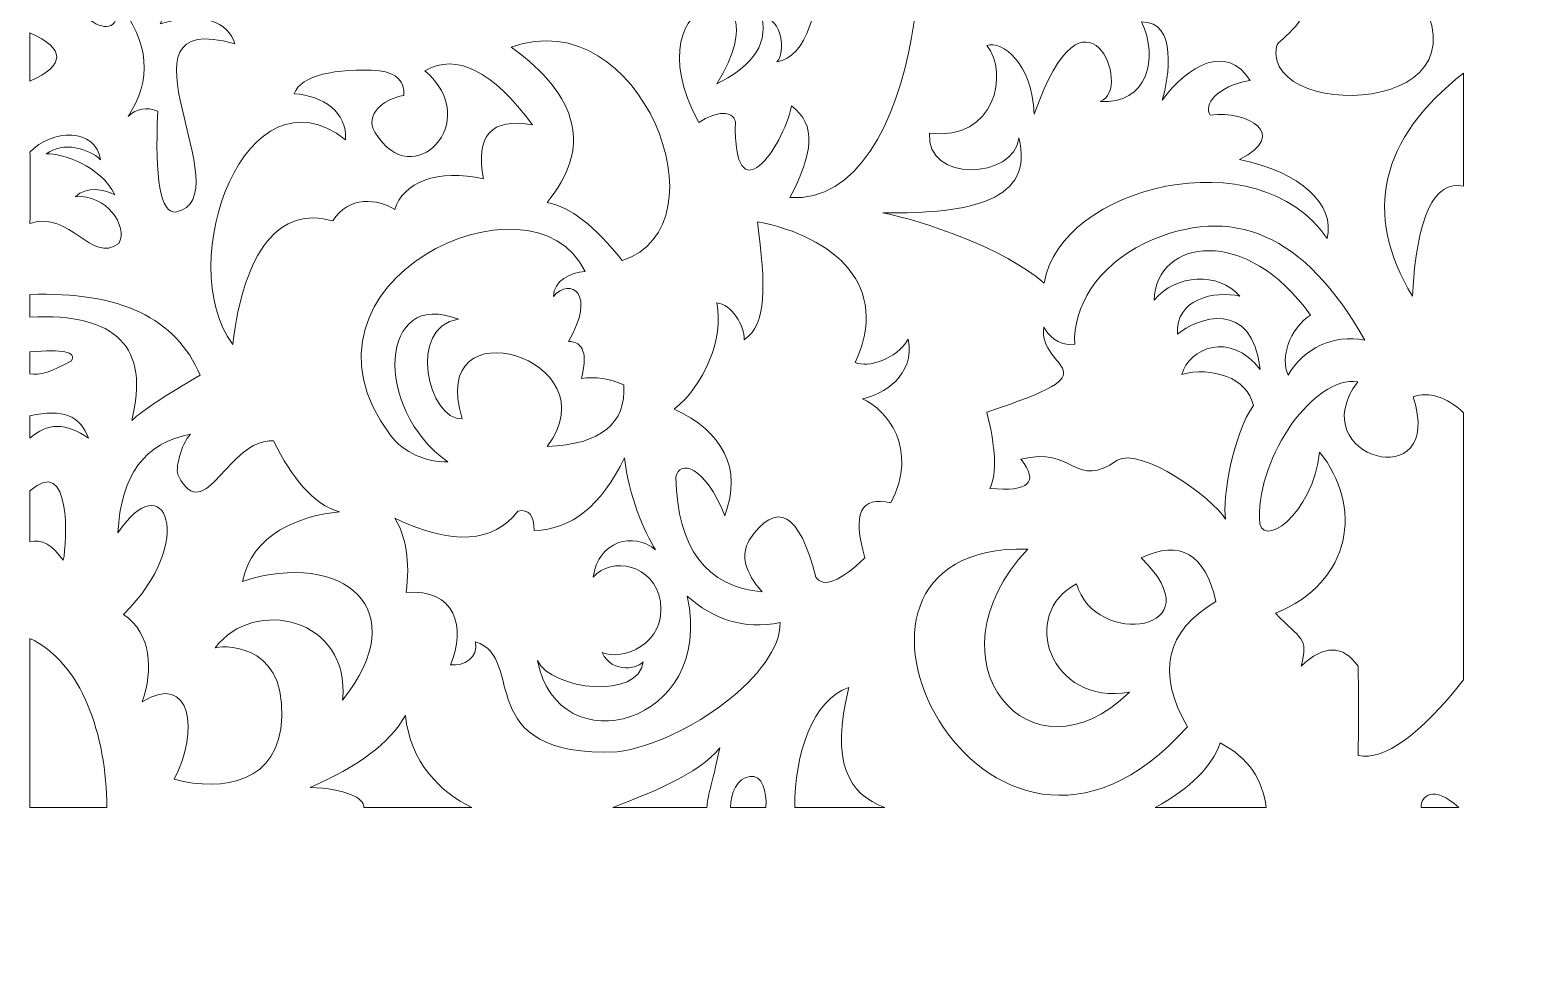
# Model space of a CAD drawing. Header units: centimetres. Extents: x -29.4 to 30.6, y -40.2 to 38.1.
# Drawn here: x 2.72 to 30.59, y -40.19 to -23.01 of the extents above; entities that cross this region are included whole.
import ezdxf

# ---------------------------------------------------------------- set-up
doc = ezdxf.new("R2010")
doc.units = ezdxf.units.CM
doc.header["$MEASUREMENT"] = 0
doc.layers.add('layer 1', color=7, linetype='Continuous')

msp = doc.modelspace()

# ---------------------------------------------------------------- linework, layer by layer
at = {"layer": 'layer 1', "color": 177, "lineweight": 20}
for points, knots in [([(21.62439, -18.26615), (21.9839, -19.88125), (24.64611, -20.3182), (25.43164, -19.16775), (25.43164, -19.16775), (25.78539, -19.88142), (26.92372, -20.55763), (27.54312, -20.60501), (27.54312, -20.60501), (27.54566, -20.84265), (27.40695, -21.0213), (27.15278, -21.05175), (27.15278, -21.05175), (27.68454, -21.31915), (27.80146, -20.84191), (27.79803, -20.64468), (27.79803, -20.64468), (28.3342, -21.11549), (27.61641, -22.0538), (27.03825, -21.84531), (27.03825, -21.84531), (27.31182, -22.50152), (28.10928, -22.04741), (28.09252, -21.80259), (28.09252, -21.80259), (30.59168, -24.60213), (25.61011, -24.79919), (25.87926, -23.31767), (25.87926, -23.31767), (25.90769, -23.16116), (26.65596, -22.85515), (26.33517, -22.17304), (26.33517, -22.17304), (26.24362, -22.51265), (25.90608, -22.6723), (25.71058, -22.69285), (25.71058, -22.69285), (25.97178, -20.59102), (21.19367, -21.1272), (21.62439, -18.26615)], [0, 0, 0, 0, 0.09090909, 0.09090909, 0.09090909, 0.09090909, 0.18181818, 0.18181818, 0.18181818, 0.18181818, 0.27272727, 0.27272727, 0.27272727, 0.27272727, 0.36363636, 0.36363636, 0.36363636, 0.36363636, 0.45454545, 0.45454545, 0.45454545, 0.45454545, 0.54545455, 0.54545455, 0.54545455, 0.54545455, 0.63636364, 0.63636364, 0.63636364, 0.63636364, 0.72727273, 0.72727273, 0.72727273, 0.72727273, 0.81818182, 0.81818182, 0.81818182, 0.81818182, 1, 1, 1, 1]), ([(15.48067, -24.01507), (16.03746, -23.73577), (16.44997, -23.3459), (16.31693, -22.76853), (16.31693, -22.76853), (16.7052, -22.8024), (16.76495, -23.42932), (16.59472, -23.60802), (16.59472, -23.60802), (17.15447, -23.52866), (17.37891, -22.57656), (17.42648, -21.68783), (17.42648, -21.68783), (17.64851, -21.55267), (17.8704, -22.12485), (17.731, -22.62871), (17.731, -22.62871), (18.18779, -22.41774), (18.17506, -22.08808), (18.07918, -21.60752), (18.07918, -21.60752), (18.07918, -21.38226), (18.24066, -21.28715), (18.56362, -21.32219), (18.56362, -21.32219), (18.74322, -21.2491), (18.75248, -20.28098), (18.54848, -19.62522), (18.54848, -19.62522), (19.82455, -20.18048), (19.31027, -26.30867), (16.83782, -26.12777), (16.83782, -26.12777), (17.26882, -25.30181), (17.33747, -24.7778), (16.86674, -24.42599), (16.86674, -24.42599), (16.70954, -25.21046), (15.78146, -26.50167), (15.82354, -24.71613), (15.82354, -24.71613), (15.77053, -24.50553), (15.4804, -24.5159), (15.1423, -24.73115), (15.1423, -24.73115), (13.77806, -22.21027), (16.85882, -21.75731), (15.48067, -24.01507)], [0, 0, 0, 0, 0.07692308, 0.07692308, 0.07692308, 0.07692308, 0.15384615, 0.15384615, 0.15384615, 0.15384615, 0.23076923, 0.23076923, 0.23076923, 0.23076923, 0.30769231, 0.30769231, 0.30769231, 0.30769231, 0.38461538, 0.38461538, 0.38461538, 0.38461538, 0.46153846, 0.46153846, 0.46153846, 0.46153846, 0.53846154, 0.53846154, 0.53846154, 0.53846154, 0.61538462, 0.61538462, 0.61538462, 0.61538462, 0.69230769, 0.69230769, 0.69230769, 0.69230769, 0.76923077, 0.76923077, 0.76923077, 0.76923077, 0.84615385, 0.84615385, 0.84615385, 0.84615385, 1, 1, 1, 1]), ([(2.71525, -21.68403), (2.71525, -21.42613), (2.71523, -21.10498), (2.71523, -20.72058), (2.71523, -20.72058), (3.25217, -20.64048), (3.57919, -20.44023), (3.69629, -20.11982), (3.69629, -20.11982), (3.9789, -20.53034), (4.34226, -20.80068), (4.78637, -20.93085), (4.78637, -20.93085), (4.62488, -21.85201), (4.78637, -22.29257), (5.27086, -22.25252), (5.27086, -22.25252), (5.3099, -22.43561), (5.31405, -22.56339), (5.13454, -22.9021), (5.13454, -22.9021), (5.91173, -22.65178), (6.40586, -22.86949), (6.51995, -23.27189), (6.51995, -23.27189), (4.07976, -22.56533), (6.71477, -26.14836), (5.42226, -26.39776), (5.42226, -26.39776), (5.14077, -26.42311), (5.03012, -25.79749), (5.09031, -24.52091), (5.09031, -24.52091), (4.88089, -24.43831), (4.69671, -24.47085), (4.53775, -24.61852), (4.53775, -24.61852), (4.98938, -23.94774), (4.93136, -23.24692), (4.36366, -22.51608), (4.36366, -22.51608), (4.35655, -22.97965), (4.16059, -23.05528), (3.81867, -22.82393), (3.81867, -22.82393), (4.02337, -21.49958), (2.75107, -21.19123), (2.71525, -21.68403)], [0, 0, 0, 0, 0.07692308, 0.07692308, 0.07692308, 0.07692308, 0.15384615, 0.15384615, 0.15384615, 0.15384615, 0.23076923, 0.23076923, 0.23076923, 0.23076923, 0.30769231, 0.30769231, 0.30769231, 0.30769231, 0.38461538, 0.38461538, 0.38461538, 0.38461538, 0.46153846, 0.46153846, 0.46153846, 0.46153846, 0.53846154, 0.53846154, 0.53846154, 0.53846154, 0.61538462, 0.61538462, 0.61538462, 0.61538462, 0.69230769, 0.69230769, 0.69230769, 0.69230769, 0.76923077, 0.76923077, 0.76923077, 0.76923077, 0.84615385, 0.84615385, 0.84615385, 0.84615385, 1, 1, 1, 1]), ([(23.36961, -22.86466), (23.702, -23.53918), (23.47323, -24.40837), (22.60639, -24.3407), (22.60639, -24.3407), (23.23137, -24.11949), (22.31915, -21.82944), (21.37939, -24.58097), (21.37939, -24.58097), (21.34271, -23.63121), (20.7833, -23.20306), (20.49736, -23.30071), (20.49736, -23.30071), (20.90678, -23.80575), (20.66308, -25.08011), (19.43249, -24.93378), (19.43249, -24.93378), (19.34509, -25.84484), (21.01423, -25.79941), (21.09176, -25.01648), (21.09176, -25.01648), (21.38592, -26.1818), (20.22622, -26.42952), (18.56336, -26.4131), (18.56336, -26.4131), (19.31019, -26.55827), (20.81688, -27.07151), (21.56372, -27.71726), (21.56372, -27.71726), (21.86203, -25.9123), (25.54671, -25.00296), (26.82142, -26.88622), (26.82142, -26.88622), (26.97728, -26.26185), (26.32465, -25.64569), (25.1943, -25.42195), (25.1943, -25.42195), (26.11603, -24.96036), (25.35459, -24.50613), (24.64931, -24.59599), (24.64931, -24.59599), (24.52316, -24.41077), (24.75537, -24.06037), (25.3911, -23.95024), (25.3911, -23.95024), (24.96016, -23.25523), (24.22437, -23.67564), (23.75813, -24.31817), (23.75813, -24.31817), (23.88193, -23.9076), (24.04568, -22.83772), (23.36961, -22.86466)], [0, 0, 0, 0, 0.07142857, 0.07142857, 0.07142857, 0.07142857, 0.14285714, 0.14285714, 0.14285714, 0.14285714, 0.21428571, 0.21428571, 0.21428571, 0.21428571, 0.28571429, 0.28571429, 0.28571429, 0.28571429, 0.35714286, 0.35714286, 0.35714286, 0.35714286, 0.42857143, 0.42857143, 0.42857143, 0.42857143, 0.5, 0.5, 0.5, 0.5, 0.57142857, 0.57142857, 0.57142857, 0.57142857, 0.64285714, 0.64285714, 0.64285714, 0.64285714, 0.71428571, 0.71428571, 0.71428571, 0.71428571, 0.78571429, 0.78571429, 0.78571429, 0.78571429, 0.85714286, 0.85714286, 0.85714286, 0.85714286, 1, 1, 1, 1]), ([(12.32616, -26.21753), (13.15381, -25.21627), (12.93175, -24.25505), (11.65999, -23.33388), (11.65999, -23.33388), (14.04918, -22.45467), (15.70703, -26.66502), (13.71905, -27.2989), (13.71905, -27.2989), (13.21438, -26.65809), (12.75008, -26.29763), (12.32616, -26.21753)], [0, 0, 0, 0, 0.25, 0.25, 0.25, 0.25, 0.5, 0.5, 0.5, 0.5, 1, 1, 1, 1]), ([(2.71523, -23.06354), (3.37732, -23.36392), (3.37733, -23.6643), (2.71523, -23.96468), (2.71523, -23.96468), (2.71523, -23.6643), (2.71523, -23.36392), (2.71523, -23.06354)], [0, 0, 0, 0, 0.33333333, 0.33333333, 0.33333333, 0.33333333, 1, 1, 1, 1]), ([(6.48207, -28.86087), (5.35768, -27.31581), (6.74723, -23.61047), (8.57975, -25.05402), (8.57975, -25.05402), (8.61002, -24.53342), (8.16204, -24.23804), (7.62715, -24.19799), (7.62715, -24.19799), (7.74068, -23.8551), (8.39808, -23.72248), (9.208, -23.77003), (9.208, -23.77003), (9.53094, -23.81758), (9.68234, -23.97026), (9.66215, -24.22806), (9.66215, -24.22806), (9.25593, -24.30565), (8.93569, -24.59457), (9.12474, -24.91136), (9.12474, -24.91136), (9.82893, -26.0914), (11.15375, -24.7102), (10.05575, -23.77003), (10.05575, -23.77003), (10.64111, -23.43464), (11.30721, -23.77003), (12.05404, -24.7762), (12.05404, -24.7762), (11.28702, -24.64104), (10.98425, -24.97643), (11.14573, -25.78237), (11.14573, -25.78237), (10.29996, -25.57917), (9.63187, -25.85525), (9.49563, -26.35303), (9.49563, -26.35303), (9.20147, -26.149), (8.62477, -26.09029), (8.3451, -26.56328), (8.3451, -26.56328), (7.34316, -26.2722), (6.68995, -27.12392), (6.48207, -28.86087)], [0, 0, 0, 0, 0.08333333, 0.08333333, 0.08333333, 0.08333333, 0.16666667, 0.16666667, 0.16666667, 0.16666667, 0.25, 0.25, 0.25, 0.25, 0.33333333, 0.33333333, 0.33333333, 0.33333333, 0.41666667, 0.41666667, 0.41666667, 0.41666667, 0.5, 0.5, 0.5, 0.5, 0.58333333, 0.58333333, 0.58333333, 0.58333333, 0.66666667, 0.66666667, 0.66666667, 0.66666667, 0.75, 0.75, 0.75, 0.75, 0.83333333, 0.83333333, 0.83333333, 0.83333333, 1, 1, 1, 1]), ([(29.35813, -23.81449), (27.79937, -25.03604), (27.48165, -26.41778), (28.40497, -27.95973), (28.40497, -27.95973), (28.49099, -26.47786), (28.80871, -25.797), (29.35813, -25.91715), (29.35813, -25.91715), (29.35813, -25.91715), (29.35813, -25.91713), (29.35813, -25.91713), (29.35813, -25.91713), (29.35813, -25.91713), (29.35813, -25.86582), (29.35813, -25.86582), (29.35813, -25.86582), (29.35813, -25.86582), (29.35813, -25.81507), (29.35813, -25.81507), (29.35813, -25.81507), (29.35813, -25.81507), (29.35813, -25.76491), (29.35813, -25.76491), (29.35813, -25.76491), (29.35813, -25.76491), (29.35813, -25.71534), (29.35813, -25.71534), (29.35813, -25.71534), (29.35813, -25.71534), (29.35813, -25.66635), (29.35813, -25.66635), (29.35813, -25.66635), (29.35813, -25.66635), (29.35813, -25.61794), (29.35813, -25.61794), (29.35813, -25.61794), (29.35813, -25.61794), (29.35813, -25.57013), (29.35813, -25.57013), (29.35813, -25.57013), (29.35813, -25.57013), (29.35813, -25.5229), (29.35813, -25.5229), (29.35813, -25.5229), (29.35813, -25.5229), (29.35813, -25.47626), (29.35813, -25.47626), (29.35813, -25.47626), (29.35813, -25.47626), (29.35813, -25.43021), (29.35813, -25.43021), (29.35813, -25.43021), (29.35813, -25.43021), (29.35813, -25.38474), (29.35813, -25.38474), (29.35813, -25.38474), (29.35813, -25.38474), (29.35813, -25.33986), (29.35813, -25.33986), (29.35813, -25.33986), (29.35813, -25.33986), (29.35813, -25.29557), (29.35813, -25.29557), (29.35813, -25.29557), (29.35813, -25.29557), (29.35813, -25.25186), (29.35813, -25.25186), (29.35813, -25.25186), (29.35813, -25.25186), (29.35813, -25.20873), (29.35813, -25.20873), (29.35813, -25.20873), (29.35813, -25.20873), (29.35813, -25.1662), (29.35813, -25.1662), (29.35813, -25.1662), (29.35813, -25.1662), (29.35813, -24.88489), (29.35813, -24.88489), (29.35813, -24.88489), (29.35813, -24.88489), (29.35813, -24.84705), (29.35813, -24.84705), (29.35813, -24.84705), (29.35813, -24.84705), (29.35813, -24.80979), (29.35813, -24.80979), (29.35813, -24.80979), (29.35813, -24.80979), (29.35813, -24.77313), (29.35813, -24.77313), (29.35813, -24.77313), (29.35813, -24.77313), (29.35813, -24.73705), (29.35813, -24.73705), (29.35813, -24.73705), (29.35813, -24.73705), (29.35813, -24.70155), (29.35813, -24.70155), (29.35813, -24.70155), (29.35813, -24.70155), (29.35813, -24.66665), (29.35813, -24.66665), (29.35813, -24.66665), (29.35813, -24.66665), (29.35813, -24.63232), (29.35813, -24.63232), (29.35813, -24.63232), (29.35813, -24.63232), (29.35813, -24.59859), (29.35813, -24.59859), (29.35813, -24.59859), (29.35813, -24.59859), (29.35813, -24.56544), (29.35813, -24.56544), (29.35813, -24.56544), (29.35813, -24.56544), (29.35813, -24.53288), (29.35813, -24.53288), (29.35813, -24.53288), (29.35813, -24.53288), (29.35813, -24.5009), (29.35813, -24.5009), (29.35813, -24.5009), (29.35813, -24.5009), (29.35813, -24.46952), (29.35813, -24.46952), (29.35813, -24.46952), (29.35813, -24.46952), (29.35813, -24.43872), (29.35813, -24.43872), (29.35813, -24.43872), (29.35813, -24.43872), (29.35813, -24.4085), (29.35813, -24.4085), (29.35813, -24.4085), (29.35813, -24.4085), (29.35813, -24.37888), (29.35813, -24.37888), (29.35813, -24.37888), (29.35813, -24.37888), (29.35813, -24.34984), (29.35813, -24.34984), (29.35813, -24.34984), (29.35813, -24.34984), (29.35813, -24.32139), (29.35813, -24.32139), (29.35813, -24.32139), (29.35813, -24.32139), (29.35813, -24.29352), (29.35813, -24.29352), (29.35813, -24.29352), (29.35813, -24.29352), (29.35813, -24.26623), (29.35813, -24.26623), (29.35813, -24.26623), (29.35813, -24.26623), (29.35813, -24.23954), (29.35813, -24.23954), (29.35813, -24.23954), (29.35813, -24.23954), (29.35813, -24.21343), (29.35813, -24.21343), (29.35813, -24.21343), (29.35813, -24.21343), (29.35813, -24.18791), (29.35813, -24.18791), (29.35813, -24.18791), (29.35813, -24.18791), (29.35813, -24.16298), (29.35813, -24.16298), (29.35813, -24.16298), (29.35813, -24.16298), (29.35813, -24.13863), (29.35813, -24.13863), (29.35813, -24.13863), (29.35813, -24.13863), (29.35813, -24.11487), (29.35813, -24.11487), (29.35813, -24.11487), (29.35813, -24.11487), (29.35813, -24.0917), (29.35813, -24.0917), (29.35813, -24.0917), (29.35813, -24.0917), (29.35813, -24.06911), (29.35813, -24.06911), (29.35813, -24.06911), (29.35813, -24.06911), (29.35813, -24.04711), (29.35813, -24.04711), (29.35813, -24.04711), (29.35813, -24.04711), (29.35813, -24.0257), (29.35813, -24.0257), (29.35813, -24.0257), (29.35813, -24.0257), (29.35813, -23.94591), (29.35813, -23.94591), (29.35813, -23.94591), (29.35813, -23.94591), (29.35813, -23.92743), (29.35813, -23.92743), (29.35813, -23.92743), (29.35813, -23.92743), (29.35813, -23.90954), (29.35813, -23.90954), (29.35813, -23.90954), (29.35813, -23.90954), (29.35813, -23.89223), (29.35813, -23.89223), (29.35813, -23.89223), (29.35813, -23.89223), (29.35813, -23.87551), (29.35813, -23.87551), (29.35813, -23.87551), (29.35813, -23.87551), (29.35813, -23.85937), (29.35813, -23.85937), (29.35813, -23.85937), (29.35813, -23.85937), (29.35813, -23.84383), (29.35813, -23.84383), (29.35813, -23.84383), (29.35813, -23.84383), (29.35813, -23.82886), (29.35813, -23.82886), (29.35813, -23.82886), (29.35813, -23.82886), (29.35813, -23.81449), (29.35813, -23.81449)], [0, 0, 0, 0, 0.01694915, 0.01694915, 0.01694915, 0.01694915, 0.03389831, 0.03389831, 0.03389831, 0.03389831, 0.05084746, 0.05084746, 0.05084746, 0.05084746, 0.06779661, 0.06779661, 0.06779661, 0.06779661, 0.08474576, 0.08474576, 0.08474576, 0.08474576, 0.10169492, 0.10169492, 0.10169492, 0.10169492, 0.11864407, 0.11864407, 0.11864407, 0.11864407, 0.13559322, 0.13559322, 0.13559322, 0.13559322, 0.15254237, 0.15254237, 0.15254237, 0.15254237, 0.16949153, 0.16949153, 0.16949153, 0.16949153, 0.18644068, 0.18644068, 0.18644068, 0.18644068, 0.20338983, 0.20338983, 0.20338983, 0.20338983, 0.22033898, 0.22033898, 0.22033898, 0.22033898, 0.23728814, 0.23728814, 0.23728814, 0.23728814, 0.25423729, 0.25423729, 0.25423729, 0.25423729, 0.27118644, 0.27118644, 0.27118644, 0.27118644, 0.28813559, 0.28813559, 0.28813559, 0.28813559, 0.30508475, 0.30508475, 0.30508475, 0.30508475, 0.3220339, 0.3220339, 0.3220339, 0.3220339, 0.33898305, 0.33898305, 0.33898305, 0.33898305, 0.3559322, 0.3559322, 0.3559322, 0.3559322, 0.37288136, 0.37288136, 0.37288136, 0.37288136, 0.38983051, 0.38983051, 0.38983051, 0.38983051, 0.40677966, 0.40677966, 0.40677966, 0.40677966, 0.42372881, 0.42372881, 0.42372881, 0.42372881, 0.44067797, 0.44067797, 0.44067797, 0.44067797, 0.45762712, 0.45762712, 0.45762712, 0.45762712, 0.47457627, 0.47457627, 0.47457627, 0.47457627, 0.49152542, 0.49152542, 0.49152542, 0.49152542, 0.50847458, 0.50847458, 0.50847458, 0.50847458, 0.52542373, 0.52542373, 0.52542373, 0.52542373, 0.54237288, 0.54237288, 0.54237288, 0.54237288, 0.55932203, 0.55932203, 0.55932203, 0.55932203, 0.57627119, 0.57627119, 0.57627119, 0.57627119, 0.59322034, 0.59322034, 0.59322034, 0.59322034, 0.61016949, 0.61016949, 0.61016949, 0.61016949, 0.62711864, 0.62711864, 0.62711864, 0.62711864, 0.6440678, 0.6440678, 0.6440678, 0.6440678, 0.66101695, 0.66101695, 0.66101695, 0.66101695, 0.6779661, 0.6779661, 0.6779661, 0.6779661, 0.69491525, 0.69491525, 0.69491525, 0.69491525, 0.71186441, 0.71186441, 0.71186441, 0.71186441, 0.72881356, 0.72881356, 0.72881356, 0.72881356, 0.74576271, 0.74576271, 0.74576271, 0.74576271, 0.76271186, 0.76271186, 0.76271186, 0.76271186, 0.77966102, 0.77966102, 0.77966102, 0.77966102, 0.79661017, 0.79661017, 0.79661017, 0.79661017, 0.81355932, 0.81355932, 0.81355932, 0.81355932, 0.83050847, 0.83050847, 0.83050847, 0.83050847, 0.84745763, 0.84745763, 0.84745763, 0.84745763, 0.86440678, 0.86440678, 0.86440678, 0.86440678, 0.88135593, 0.88135593, 0.88135593, 0.88135593, 0.89830508, 0.89830508, 0.89830508, 0.89830508, 0.91525424, 0.91525424, 0.91525424, 0.91525424, 0.93220339, 0.93220339, 0.93220339, 0.93220339, 0.94915254, 0.94915254, 0.94915254, 0.94915254, 0.96610169, 0.96610169, 0.96610169, 0.96610169, 1, 1, 1, 1]), ([(29.35813, -25.91713), (29.35813, -25.91713), (29.35813, -25.86582), (29.35813, -25.86582), (29.35813, -25.86582), (29.35813, -25.86582), (29.35813, -25.81507), (29.35813, -25.81507), (29.35813, -25.81507), (29.35813, -25.81507), (29.35813, -25.76491), (29.35813, -25.76491), (29.35813, -25.76491), (29.35813, -25.76491), (29.35813, -25.71534), (29.35813, -25.71534), (29.35813, -25.71534), (29.35813, -25.71534), (29.35813, -25.66635), (29.35813, -25.66635), (29.35813, -25.66635), (29.35813, -25.66635), (29.35813, -25.61794), (29.35813, -25.61794), (29.35813, -25.61794), (29.35813, -25.61794), (29.35813, -25.57013), (29.35813, -25.57013), (29.35813, -25.57013), (29.35813, -25.57013), (29.35813, -25.5229), (29.35813, -25.5229), (29.35813, -25.5229), (29.35813, -25.5229), (29.35813, -25.47626), (29.35813, -25.47626), (29.35813, -25.47626), (29.35813, -25.47626), (29.35813, -25.43021), (29.35813, -25.43021), (29.35813, -25.43021), (29.35813, -25.43021), (29.35813, -25.38474), (29.35813, -25.38474), (29.35813, -25.38474), (29.35813, -25.38474), (29.35813, -25.33986), (29.35813, -25.33986), (29.35813, -25.33986), (29.35813, -25.33986), (29.35813, -25.29557), (29.35813, -25.29557), (29.35813, -25.29557), (29.35813, -25.29557), (29.35813, -25.25186), (29.35813, -25.25186), (29.35813, -25.25186), (29.35813, -25.25186), (29.35813, -25.20873), (29.35813, -25.20873), (29.35813, -25.20873), (29.35813, -25.20873), (29.35813, -25.1662), (29.35813, -25.1662), (29.35813, -25.1662), (29.35813, -25.1662), (29.35813, -24.88489), (29.35813, -24.88489), (29.35813, -24.88489), (29.35813, -24.88489), (29.35813, -24.84705), (29.35813, -24.84705), (29.35813, -24.84705), (29.35813, -24.84705), (29.35813, -24.80979), (29.35813, -24.80979), (29.35813, -24.80979), (29.35813, -24.80979), (29.35813, -24.77313), (29.35813, -24.77313), (29.35813, -24.77313), (29.35813, -24.77313), (29.35813, -24.73705), (29.35813, -24.73705), (29.35813, -24.73705), (29.35813, -24.73705), (29.35813, -24.70155), (29.35813, -24.70155), (29.35813, -24.70155), (29.35813, -24.70155), (29.35813, -24.66665), (29.35813, -24.66665), (29.35813, -24.66665), (29.35813, -24.66665), (29.35813, -24.63232), (29.35813, -24.63232), (29.35813, -24.63232), (29.35813, -24.63232), (29.35813, -24.59859), (29.35813, -24.59859), (29.35813, -24.59859), (29.35813, -24.59859), (29.35813, -24.56544), (29.35813, -24.56544), (29.35813, -24.56544), (29.35813, -24.56544), (29.35813, -24.53288), (29.35813, -24.53288), (29.35813, -24.53288), (29.35813, -24.53288), (29.35813, -24.5009), (29.35813, -24.5009), (29.35813, -24.5009), (29.35813, -24.5009), (29.35813, -24.46952), (29.35813, -24.46952), (29.35813, -24.46952), (29.35813, -24.46952), (29.35813, -24.43872), (29.35813, -24.43872), (29.35813, -24.43872), (29.35813, -24.43872), (29.35813, -24.4085), (29.35813, -24.4085), (29.35813, -24.4085), (29.35813, -24.4085), (29.35813, -24.37888), (29.35813, -24.37888), (29.35813, -24.37888), (29.35813, -24.37888), (29.35813, -24.34984), (29.35813, -24.34984), (29.35813, -24.34984), (29.35813, -24.34984), (29.35813, -24.32139), (29.35813, -24.32139), (29.35813, -24.32139), (29.35813, -24.32139), (29.35813, -24.29352), (29.35813, -24.29352), (29.35813, -24.29352), (29.35813, -24.29352), (29.35813, -24.26623), (29.35813, -24.26623), (29.35813, -24.26623), (29.35813, -24.26623), (29.35813, -24.23954), (29.35813, -24.23954), (29.35813, -24.23954), (29.35813, -24.23954), (29.35813, -24.21343), (29.35813, -24.21343), (29.35813, -24.21343), (29.35813, -24.21343), (29.35813, -24.18791), (29.35813, -24.18791), (29.35813, -24.18791), (29.35813, -24.18791), (29.35813, -24.16298), (29.35813, -24.16298), (29.35813, -24.16298), (29.35813, -24.16298), (29.35813, -24.13863), (29.35813, -24.13863), (29.35813, -24.13863), (29.35813, -24.13863), (29.35813, -24.11487), (29.35813, -24.11487), (29.35813, -24.11487), (29.35813, -24.11487), (29.35813, -24.0917), (29.35813, -24.0917), (29.35813, -24.0917), (29.35813, -24.0917), (29.35813, -24.06911), (29.35813, -24.06911), (29.35813, -24.06911), (29.35813, -24.06911), (29.35813, -24.04711), (29.35813, -24.04711), (29.35813, -24.04711), (29.35813, -24.04711), (29.35813, -24.0257), (29.35813, -24.0257), (29.35813, -24.0257), (29.35813, -24.0257), (29.35813, -23.94591), (29.35813, -23.94591), (29.35813, -23.94591), (29.35813, -23.94591), (29.35813, -23.92743), (29.35813, -23.92743), (29.35813, -23.92743), (29.35813, -23.92743), (29.35813, -23.90954), (29.35813, -23.90954), (29.35813, -23.90954), (29.35813, -23.90954), (29.35813, -23.89223), (29.35813, -23.89223), (29.35813, -23.89223), (29.35813, -23.89223), (29.35813, -23.87551), (29.35813, -23.87551), (29.35813, -23.87551), (29.35813, -23.87551), (29.35813, -23.85937), (29.35813, -23.85937), (29.35813, -23.85937), (29.35813, -23.85937), (29.35813, -23.84383), (29.35813, -23.84383), (29.35813, -23.84383), (29.35813, -23.84383), (29.35813, -23.82886), (29.35813, -23.82886), (29.35813, -23.82886), (29.35813, -23.82886), (29.35813, -23.81449), (29.35813, -23.81449), (29.35813, -23.81449), (29.35813, -23.81449), (29.35813, -23.81447), (29.35813, -23.81447)], [0, 0, 0, 0, 0.01754386, 0.01754386, 0.01754386, 0.01754386, 0.03508772, 0.03508772, 0.03508772, 0.03508772, 0.05263158, 0.05263158, 0.05263158, 0.05263158, 0.07017544, 0.07017544, 0.07017544, 0.07017544, 0.0877193, 0.0877193, 0.0877193, 0.0877193, 0.10526316, 0.10526316, 0.10526316, 0.10526316, 0.12280702, 0.12280702, 0.12280702, 0.12280702, 0.14035088, 0.14035088, 0.14035088, 0.14035088, 0.15789474, 0.15789474, 0.15789474, 0.15789474, 0.1754386, 0.1754386, 0.1754386, 0.1754386, 0.19298246, 0.19298246, 0.19298246, 0.19298246, 0.21052632, 0.21052632, 0.21052632, 0.21052632, 0.22807018, 0.22807018, 0.22807018, 0.22807018, 0.24561404, 0.24561404, 0.24561404, 0.24561404, 0.26315789, 0.26315789, 0.26315789, 0.26315789, 0.28070175, 0.28070175, 0.28070175, 0.28070175, 0.29824561, 0.29824561, 0.29824561, 0.29824561, 0.31578947, 0.31578947, 0.31578947, 0.31578947, 0.33333333, 0.33333333, 0.33333333, 0.33333333, 0.35087719, 0.35087719, 0.35087719, 0.35087719, 0.36842105, 0.36842105, 0.36842105, 0.36842105, 0.38596491, 0.38596491, 0.38596491, 0.38596491, 0.40350877, 0.40350877, 0.40350877, 0.40350877, 0.42105263, 0.42105263, 0.42105263, 0.42105263, 0.43859649, 0.43859649, 0.43859649, 0.43859649, 0.45614035, 0.45614035, 0.45614035, 0.45614035, 0.47368421, 0.47368421, 0.47368421, 0.47368421, 0.49122807, 0.49122807, 0.49122807, 0.49122807, 0.50877193, 0.50877193, 0.50877193, 0.50877193, 0.52631579, 0.52631579, 0.52631579, 0.52631579, 0.54385965, 0.54385965, 0.54385965, 0.54385965, 0.56140351, 0.56140351, 0.56140351, 0.56140351, 0.57894737, 0.57894737, 0.57894737, 0.57894737, 0.59649123, 0.59649123, 0.59649123, 0.59649123, 0.61403509, 0.61403509, 0.61403509, 0.61403509, 0.63157895, 0.63157895, 0.63157895, 0.63157895, 0.64912281, 0.64912281, 0.64912281, 0.64912281, 0.66666667, 0.66666667, 0.66666667, 0.66666667, 0.68421053, 0.68421053, 0.68421053, 0.68421053, 0.70175439, 0.70175439, 0.70175439, 0.70175439, 0.71929825, 0.71929825, 0.71929825, 0.71929825, 0.73684211, 0.73684211, 0.73684211, 0.73684211, 0.75438596, 0.75438596, 0.75438596, 0.75438596, 0.77192982, 0.77192982, 0.77192982, 0.77192982, 0.78947368, 0.78947368, 0.78947368, 0.78947368, 0.80701754, 0.80701754, 0.80701754, 0.80701754, 0.8245614, 0.8245614, 0.8245614, 0.8245614, 0.84210526, 0.84210526, 0.84210526, 0.84210526, 0.85964912, 0.85964912, 0.85964912, 0.85964912, 0.87719298, 0.87719298, 0.87719298, 0.87719298, 0.89473684, 0.89473684, 0.89473684, 0.89473684, 0.9122807, 0.9122807, 0.9122807, 0.9122807, 0.92982456, 0.92982456, 0.92982456, 0.92982456, 0.94736842, 0.94736842, 0.94736842, 0.94736842, 0.96491228, 0.96491228, 0.96491228, 0.96491228, 1, 1, 1, 1]), ([(2.71523, -25.28636), (3.10727, -24.84729), (3.95409, -24.83632), (4.02333, -25.42513), (4.02333, -25.42513), (3.80155, -25.21082), (3.33442, -25.07922), (3.01633, -25.31683), (3.01633, -25.31683), (3.30685, -25.30245), (4.03668, -25.54083), (4.28991, -26.07512), (4.28991, -26.07512), (4.09041, -25.96967), (3.76998, -25.91126), (3.56131, -26.11275), (3.56131, -26.11275), (4.12367, -26.05781), (4.55328, -26.6586), (4.36371, -26.9838), (4.36371, -26.9838), (3.84681, -27.36676), (3.4747, -26.36113), (2.71523, -26.60833), (2.71523, -26.60833), (2.71523, -25.98775), (2.71524, -25.5471), (2.71523, -25.28636)], [0, 0, 0, 0, 0.125, 0.125, 0.125, 0.125, 0.25, 0.25, 0.25, 0.25, 0.375, 0.375, 0.375, 0.375, 0.5, 0.5, 0.5, 0.5, 0.625, 0.625, 0.625, 0.625, 0.75, 0.75, 0.75, 0.75, 1, 1, 1, 1]), ([(12.32616, -30.75327), (13.33383, -30.71682), (13.79709, -30.31867), (13.74933, -29.61182), (13.74933, -29.61182), (13.4869, -29.49167), (13.22447, -29.45162), (12.96204, -29.49167), (12.96204, -29.49167), (13.08316, -29.0411), (13.00241, -28.81081), (12.7198, -28.8008), (12.7198, -28.8008), (13.25138, -27.91912), (12.76055, -27.59245), (12.44127, -27.9673), (12.44127, -27.9673), (12.44738, -27.67512), (12.75615, -27.52232), (13.03109, -27.49922), (13.03109, -27.49922), (12.05472, -25.47998), (7.29002, -27.68132), (9.40651, -30.53756), (9.40651, -30.53756), (9.65427, -30.87192), (10.09919, -31.05535), (10.47782, -31.03861), (10.47782, -31.03861), (9.07644, -30.04527), (9.20882, -27.79773), (10.67555, -28.38999), (10.67555, -28.38999), (9.71764, -28.52962), (10.11863, -30.27837), (10.7479, -30.23816), (10.7479, -30.23816), (10.06163, -28.06771), (13.56993, -29.12271), (12.32616, -30.75327)], [0, 0, 0, 0, 0.09090909, 0.09090909, 0.09090909, 0.09090909, 0.18181818, 0.18181818, 0.18181818, 0.18181818, 0.27272727, 0.27272727, 0.27272727, 0.27272727, 0.36363636, 0.36363636, 0.36363636, 0.36363636, 0.45454545, 0.45454545, 0.45454545, 0.45454545, 0.54545455, 0.54545455, 0.54545455, 0.54545455, 0.63636364, 0.63636364, 0.63636364, 0.63636364, 0.72727273, 0.72727273, 0.72727273, 0.72727273, 0.81818182, 0.81818182, 0.81818182, 0.81818182, 1, 1, 1, 1]), ([(26.09761, -29.42663), (25.95148, -29.10127), (26.11028, -28.58547), (26.51179, -28.31258), (26.51179, -28.31258), (25.32856, -26.63989), (23.64164, -26.88547), (23.60791, -28.03333), (23.60791, -28.03333), (24.00537, -27.55026), (24.80114, -27.50642), (25.20044, -27.95941), (25.20044, -27.95941), (24.73253, -27.85703), (23.99995, -28.00363), (24.04188, -28.66691), (24.04188, -28.66691), (24.39564, -28.3617), (25.43105, -27.99527), (25.57915, -29.32413), (25.57915, -29.32413), (25.01681, -28.59455), (24.25328, -28.93213), (24.12064, -29.41657), (24.12064, -29.41657), (24.6604, -29.26319), (25.34989, -29.47663), (25.4502, -29.99068), (25.4502, -29.99068), (25.08151, -30.51491), (24.86533, -31.72838), (24.93378, -32.10842), (24.93378, -32.10842), (24.68216, -31.69469), (23.38098, -30.76416), (22.91638, -31.0082), (22.91638, -31.0082), (22.15048, -31.57809), (22.11188, -30.73517), (21.13004, -30.99319), (21.13004, -30.99319), (21.47318, -31.42369), (21.28142, -31.6039), (20.55477, -31.53382), (20.55477, -31.53382), (20.68597, -31.24598), (20.66579, -30.77293), (20.49422, -30.11467), (20.49422, -30.11467), (22.98566, -29.30759), (21.44208, -29.36756), (21.5545, -28.53774), (21.5545, -28.53774), (21.63574, -28.66383), (21.79674, -28.89361), (22.12982, -28.85357), (22.12982, -28.85357), (22.09955, -28.1727), (22.53356, -27.41632), (23.43187, -26.97576), (23.43187, -26.97576), (25.05691, -26.21481), (26.41953, -26.81556), (27.51971, -28.77804), (27.51971, -28.77804), (26.93493, -28.65639), (26.38402, -28.93731), (26.09761, -29.42663)], [0, 0, 0, 0, 0.05555556, 0.05555556, 0.05555556, 0.05555556, 0.11111111, 0.11111111, 0.11111111, 0.11111111, 0.16666667, 0.16666667, 0.16666667, 0.16666667, 0.22222222, 0.22222222, 0.22222222, 0.22222222, 0.27777778, 0.27777778, 0.27777778, 0.27777778, 0.33333333, 0.33333333, 0.33333333, 0.33333333, 0.38888889, 0.38888889, 0.38888889, 0.38888889, 0.44444444, 0.44444444, 0.44444444, 0.44444444, 0.5, 0.5, 0.5, 0.5, 0.55555556, 0.55555556, 0.55555556, 0.55555556, 0.61111111, 0.61111111, 0.61111111, 0.61111111, 0.66666667, 0.66666667, 0.66666667, 0.66666667, 0.72222222, 0.72222222, 0.72222222, 0.72222222, 0.77777778, 0.77777778, 0.77777778, 0.77777778, 0.83333333, 0.83333333, 0.83333333, 0.83333333, 0.88888889, 0.88888889, 0.88888889, 0.88888889, 1, 1, 1, 1]), ([(16.23231, -26.57799), (17.68576, -26.85762), (18.70738, -27.77397), (18.0522, -29.19361), (18.0522, -29.19361), (18.2878, -29.30117), (18.82046, -29.13602), (19.03321, -28.75863), (19.03321, -28.75863), (19.17892, -29.43666), (18.55596, -29.79127), (18.18746, -29.86692), (18.18746, -29.86692), (18.6445, -30.07947), (19.23185, -30.77485), (18.71529, -31.8046), (18.71529, -31.8046), (18.15006, -31.66442), (17.98856, -32.00485), (18.2308, -32.82588), (18.2308, -32.82588), (17.76651, -33.26644), (17.46371, -33.38659), (17.3224, -33.18634), (17.3224, -33.18634), (17.0095, -31.97482), (16.59567, -31.74452), (16.08091, -32.49547), (16.08091, -32.49547), (15.91941, -32.77582), (16.00016, -33.09623), (16.32315, -33.45668), (16.32315, -33.45668), (15.28353, -33.36657), (14.74857, -32.65567), (14.71829, -31.32399), (14.71829, -31.32399), (14.77374, -30.99285), (15.26973, -31.10973), (15.6267, -32.0449), (15.6267, -32.0449), (15.95825, -31.14376), (15.58633, -30.48292), (14.68802, -30.06239), (14.68802, -30.06239), (15.23259, -29.62792), (15.61767, -28.75456), (15.47837, -28.08624), (15.47837, -28.08624), (15.756, -28.10692), (15.99454, -28.51397), (15.99007, -28.77076), (15.99007, -28.77076), (16.40965, -28.48969), (16.39381, -27.76949), (16.23231, -26.57799)], [0, 0, 0, 0, 0.06666667, 0.06666667, 0.06666667, 0.06666667, 0.13333333, 0.13333333, 0.13333333, 0.13333333, 0.2, 0.2, 0.2, 0.2, 0.26666667, 0.26666667, 0.26666667, 0.26666667, 0.33333333, 0.33333333, 0.33333333, 0.33333333, 0.4, 0.4, 0.4, 0.4, 0.46666667, 0.46666667, 0.46666667, 0.46666667, 0.53333333, 0.53333333, 0.53333333, 0.53333333, 0.6, 0.6, 0.6, 0.6, 0.66666667, 0.66666667, 0.66666667, 0.66666667, 0.73333333, 0.73333333, 0.73333333, 0.73333333, 0.8, 0.8, 0.8, 0.8, 0.86666667, 0.86666667, 0.86666667, 0.86666667, 1, 1, 1, 1]), ([(2.71523, -27.9297), (4.38263, -27.86962), (5.43638, -28.37025), (5.87646, -29.43159), (5.87646, -29.43159), (5.25068, -29.79205), (4.82675, -30.0724), (4.60469, -30.27266), (4.60469, -30.27266), (4.9519, -28.91094), (4.32208, -28.27012), (2.71523, -28.35023), (2.71523, -28.35023), (2.71523, -28.21005), (2.71523, -28.06987), (2.71523, -27.9297)], [0, 0, 0, 0, 0.2, 0.2, 0.2, 0.2, 0.4, 0.4, 0.4, 0.4, 0.6, 0.6, 0.6, 0.6, 1, 1, 1, 1]), ([(2.71523, -28.9961), (3.32414, -28.94103), (3.58094, -28.9961), (3.48562, -29.16129), (3.48562, -29.16129), (3.13687, -29.36152), (2.88008, -29.44161), (2.71523, -29.40157), (2.71523, -29.40157), (2.71523, -29.35651), (2.71523, -29.22136), (2.71523, -28.9961)], [0, 0, 0, 0, 0.25, 0.25, 0.25, 0.25, 0.5, 0.5, 0.5, 0.5, 1, 1, 1, 1]), ([(29.35813, -30.12991), (29.03445, -29.82957), (28.72134, -29.72945), (28.41882, -29.82956), (28.41882, -29.82956), (29.03728, -31.71112), (26.32852, -30.96208), (27.38939, -29.55174), (27.38939, -29.55174), (26.57444, -29.43911), (25.54029, -30.92634), (25.56299, -32.08518), (25.56299, -32.08518), (25.55252, -32.72504), (26.57321, -32.01763), (26.67788, -30.85826), (26.67788, -30.85826), (27.4956, -31.85062), (27.28814, -33.2821), (25.8604, -33.85423), (25.8604, -33.85423), (26.32717, -34.3473), (26.48612, -34.29474), (26.33726, -34.83787), (26.33726, -34.83787), (26.76114, -34.43741), (27.11438, -34.43741), (27.39696, -34.83787), (27.39696, -34.83787), (27.40705, -35.36599), (27.40705, -35.91913), (27.39696, -36.4973), (27.39696, -36.4973), (27.88368, -36.59491), (28.5374, -36.12687), (29.35813, -35.09317), (29.35813, -35.09317), (29.35813, -35.09317), (29.35813, -35.09313), (29.35813, -35.09313), (29.35813, -35.09313), (29.35813, -35.09313), (29.35813, -34.62194), (29.35813, -34.62194), (29.35813, -34.62194), (29.35813, -34.62194), (29.35813, -34.50748), (29.35813, -34.50748), (29.35813, -34.50748), (29.35813, -34.50748), (29.35813, -34.39437), (29.35813, -34.39437), (29.35813, -34.39437), (29.35813, -34.39437), (29.35813, -33.95535), (29.35813, -33.95535), (29.35813, -33.95535), (29.35813, -33.95535), (29.35813, -33.84895), (29.35813, -33.84895), (29.35813, -33.84895), (29.35813, -33.84895), (29.35813, -33.74389), (29.35813, -33.74389), (29.35813, -33.74389), (29.35813, -33.74389), (29.35813, -33.33707), (29.35813, -33.33707), (29.35813, -33.33707), (29.35813, -33.33707), (29.35813, -33.23872), (29.35813, -33.23872), (29.35813, -33.23872), (29.35813, -33.23872), (29.35813, -33.14171), (29.35813, -33.14171), (29.35813, -33.14171), (29.35813, -33.14171), (29.35813, -32.7671), (29.35813, -32.7671), (29.35813, -32.7671), (29.35813, -32.7671), (29.35813, -32.6768), (29.35813, -32.6768), (29.35813, -32.6768), (29.35813, -32.6768), (29.35813, -32.58784), (29.35813, -32.58784), (29.35813, -32.58784), (29.35813, -32.58784), (29.35813, -32.50023), (29.35813, -32.50023), (29.35813, -32.50023), (29.35813, -32.50023), (29.35813, -32.24544), (29.35813, -32.24544), (29.35813, -32.24544), (29.35813, -32.24544), (29.35813, -32.16319), (29.35813, -32.16319), (29.35813, -32.16319), (29.35813, -32.16319), (29.35813, -32.08228), (29.35813, -32.08228), (29.35813, -32.08228), (29.35813, -32.08228), (29.35813, -32.00272), (29.35813, -32.00272), (29.35813, -32.00272), (29.35813, -32.00272), (29.35813, -31.69788), (29.35813, -31.69788), (29.35813, -31.69788), (29.35813, -31.69788), (29.35813, -31.62503), (29.35813, -31.62503), (29.35813, -31.62503), (29.35813, -31.62503), (29.35813, -31.55351), (29.35813, -31.55351), (29.35813, -31.55351), (29.35813, -31.55351), (29.35813, -31.48334), (29.35813, -31.48334), (29.35813, -31.48334), (29.35813, -31.48334), (29.35813, -31.28088), (29.35813, -31.28088), (29.35813, -31.28088), (29.35813, -31.28088), (29.35813, -31.21608), (29.35813, -31.21608), (29.35813, -31.21608), (29.35813, -31.21608), (29.35813, -31.15262), (29.35813, -31.15262), (29.35813, -31.15262), (29.35813, -31.15262), (29.35813, -31.0905), (29.35813, -31.0905), (29.35813, -31.0905), (29.35813, -31.0905), (29.35813, -30.91219), (29.35813, -30.91219), (29.35813, -30.91219), (29.35813, -30.91219), (29.35813, -30.85544), (29.35813, -30.85544), (29.35813, -30.85544), (29.35813, -30.85544), (29.35813, -30.80003), (29.35813, -30.80003), (29.35813, -30.80003), (29.35813, -30.80003), (29.35813, -30.74596), (29.35813, -30.74596), (29.35813, -30.74596), (29.35813, -30.74596), (29.35813, -30.69324), (29.35813, -30.69324), (29.35813, -30.69324), (29.35813, -30.69324), (29.35813, -30.59181), (29.35813, -30.59181), (29.35813, -30.59181), (29.35813, -30.59181), (29.35813, -30.54311), (29.35813, -30.54311), (29.35813, -30.54311), (29.35813, -30.54311), (29.35813, -30.49575), (29.35813, -30.49575), (29.35813, -30.49575), (29.35813, -30.49575), (29.35813, -30.44974), (29.35813, -30.44974), (29.35813, -30.44974), (29.35813, -30.44974), (29.35813, -30.40506), (29.35813, -30.40506), (29.35813, -30.40506), (29.35813, -30.40506), (29.35813, -30.31974), (29.35813, -30.31974), (29.35813, -30.31974), (29.35813, -30.31974), (29.35813, -30.27909), (29.35813, -30.27909), (29.35813, -30.27909), (29.35813, -30.27909), (29.35813, -30.23978), (29.35813, -30.23978), (29.35813, -30.23978), (29.35813, -30.23978), (29.35813, -30.20181), (29.35813, -30.20181), (29.35813, -30.20181), (29.35813, -30.20181), (29.35813, -30.1652), (29.35813, -30.1652), (29.35813, -30.1652), (29.35813, -30.1652), (29.35813, -30.12992), (29.35813, -30.12992), (29.35813, -30.12992), (29.35813, -30.12992), (29.35813, -30.12991), (29.35813, -30.12991)], [0, 0, 0, 0, 0.01886792, 0.01886792, 0.01886792, 0.01886792, 0.03773585, 0.03773585, 0.03773585, 0.03773585, 0.05660377, 0.05660377, 0.05660377, 0.05660377, 0.0754717, 0.0754717, 0.0754717, 0.0754717, 0.09433962, 0.09433962, 0.09433962, 0.09433962, 0.11320755, 0.11320755, 0.11320755, 0.11320755, 0.13207547, 0.13207547, 0.13207547, 0.13207547, 0.1509434, 0.1509434, 0.1509434, 0.1509434, 0.16981132, 0.16981132, 0.16981132, 0.16981132, 0.18867925, 0.18867925, 0.18867925, 0.18867925, 0.20754717, 0.20754717, 0.20754717, 0.20754717, 0.22641509, 0.22641509, 0.22641509, 0.22641509, 0.24528302, 0.24528302, 0.24528302, 0.24528302, 0.26415094, 0.26415094, 0.26415094, 0.26415094, 0.28301887, 0.28301887, 0.28301887, 0.28301887, 0.30188679, 0.30188679, 0.30188679, 0.30188679, 0.32075472, 0.32075472, 0.32075472, 0.32075472, 0.33962264, 0.33962264, 0.33962264, 0.33962264, 0.35849057, 0.35849057, 0.35849057, 0.35849057, 0.37735849, 0.37735849, 0.37735849, 0.37735849, 0.39622642, 0.39622642, 0.39622642, 0.39622642, 0.41509434, 0.41509434, 0.41509434, 0.41509434, 0.43396226, 0.43396226, 0.43396226, 0.43396226, 0.45283019, 0.45283019, 0.45283019, 0.45283019, 0.47169811, 0.47169811, 0.47169811, 0.47169811, 0.49056604, 0.49056604, 0.49056604, 0.49056604, 0.50943396, 0.50943396, 0.50943396, 0.50943396, 0.52830189, 0.52830189, 0.52830189, 0.52830189, 0.54716981, 0.54716981, 0.54716981, 0.54716981, 0.56603774, 0.56603774, 0.56603774, 0.56603774, 0.58490566, 0.58490566, 0.58490566, 0.58490566, 0.60377358, 0.60377358, 0.60377358, 0.60377358, 0.62264151, 0.62264151, 0.62264151, 0.62264151, 0.64150943, 0.64150943, 0.64150943, 0.64150943, 0.66037736, 0.66037736, 0.66037736, 0.66037736, 0.67924528, 0.67924528, 0.67924528, 0.67924528, 0.69811321, 0.69811321, 0.69811321, 0.69811321, 0.71698113, 0.71698113, 0.71698113, 0.71698113, 0.73584906, 0.73584906, 0.73584906, 0.73584906, 0.75471698, 0.75471698, 0.75471698, 0.75471698, 0.77358491, 0.77358491, 0.77358491, 0.77358491, 0.79245283, 0.79245283, 0.79245283, 0.79245283, 0.81132075, 0.81132075, 0.81132075, 0.81132075, 0.83018868, 0.83018868, 0.83018868, 0.83018868, 0.8490566, 0.8490566, 0.8490566, 0.8490566, 0.86792453, 0.86792453, 0.86792453, 0.86792453, 0.88679245, 0.88679245, 0.88679245, 0.88679245, 0.90566038, 0.90566038, 0.90566038, 0.90566038, 0.9245283, 0.9245283, 0.9245283, 0.9245283, 0.94339623, 0.94339623, 0.94339623, 0.94339623, 0.96226415, 0.96226415, 0.96226415, 0.96226415, 1, 1, 1, 1]), ([(2.71523, -30.18247), (3.32966, -30.05474), (3.6422, -30.17065), (3.80354, -30.60296), (3.80354, -30.60296), (3.39033, -30.30889), (3.02756, -30.30888), (2.71523, -30.60296), (2.71523, -30.60296), (2.71523, -30.40273), (2.71523, -30.26256), (2.71523, -30.18247)], [0, 0, 0, 0, 0.25, 0.25, 0.25, 0.25, 0.5, 0.5, 0.5, 0.5, 1, 1, 1, 1]), ([(29.35813, -35.09313), (29.35813, -35.09313), (29.35813, -34.62194), (29.35813, -34.62194), (29.35813, -34.62194), (29.35813, -34.62194), (29.35813, -34.50748), (29.35813, -34.50748), (29.35813, -34.50748), (29.35813, -34.50748), (29.35813, -34.39437), (29.35813, -34.39437), (29.35813, -34.39437), (29.35813, -34.39437), (29.35813, -33.95535), (29.35813, -33.95535), (29.35813, -33.95535), (29.35813, -33.95535), (29.35813, -33.84895), (29.35813, -33.84895), (29.35813, -33.84895), (29.35813, -33.84895), (29.35813, -33.74389), (29.35813, -33.74389), (29.35813, -33.74389), (29.35813, -33.74389), (29.35813, -33.33707), (29.35813, -33.33707), (29.35813, -33.33707), (29.35813, -33.33707), (29.35813, -33.23872), (29.35813, -33.23872), (29.35813, -33.23872), (29.35813, -33.23872), (29.35813, -33.14171), (29.35813, -33.14171), (29.35813, -33.14171), (29.35813, -33.14171), (29.35813, -32.7671), (29.35813, -32.7671), (29.35813, -32.7671), (29.35813, -32.7671), (29.35813, -32.6768), (29.35813, -32.6768), (29.35813, -32.6768), (29.35813, -32.6768), (29.35813, -32.58784), (29.35813, -32.58784), (29.35813, -32.58784), (29.35813, -32.58784), (29.35813, -32.50023), (29.35813, -32.50023), (29.35813, -32.50023), (29.35813, -32.50023), (29.35813, -32.24544), (29.35813, -32.24544), (29.35813, -32.24544), (29.35813, -32.24544), (29.35813, -32.16319), (29.35813, -32.16319), (29.35813, -32.16319), (29.35813, -32.16319), (29.35813, -32.08228), (29.35813, -32.08228), (29.35813, -32.08228), (29.35813, -32.08228), (29.35813, -32.00272), (29.35813, -32.00272), (29.35813, -32.00272), (29.35813, -32.00272), (29.35813, -31.69788), (29.35813, -31.69788), (29.35813, -31.69788), (29.35813, -31.69788), (29.35813, -31.62503), (29.35813, -31.62503), (29.35813, -31.62503), (29.35813, -31.62503), (29.35813, -31.55351), (29.35813, -31.55351), (29.35813, -31.55351), (29.35813, -31.55351), (29.35813, -31.48334), (29.35813, -31.48334), (29.35813, -31.48334), (29.35813, -31.48334), (29.35813, -31.28088), (29.35813, -31.28088), (29.35813, -31.28088), (29.35813, -31.28088), (29.35813, -31.21608), (29.35813, -31.21608), (29.35813, -31.21608), (29.35813, -31.21608), (29.35813, -31.15262), (29.35813, -31.15262), (29.35813, -31.15262), (29.35813, -31.15262), (29.35813, -31.0905), (29.35813, -31.0905), (29.35813, -31.0905), (29.35813, -31.0905), (29.35813, -30.91219), (29.35813, -30.91219), (29.35813, -30.91219), (29.35813, -30.91219), (29.35813, -30.85544), (29.35813, -30.85544), (29.35813, -30.85544), (29.35813, -30.85544), (29.35813, -30.80003), (29.35813, -30.80003), (29.35813, -30.80003), (29.35813, -30.80003), (29.35813, -30.74596), (29.35813, -30.74596), (29.35813, -30.74596), (29.35813, -30.74596), (29.35813, -30.69324), (29.35813, -30.69324), (29.35813, -30.69324), (29.35813, -30.69324), (29.35813, -30.59181), (29.35813, -30.59181), (29.35813, -30.59181), (29.35813, -30.59181), (29.35813, -30.54311), (29.35813, -30.54311), (29.35813, -30.54311), (29.35813, -30.54311), (29.35813, -30.49575), (29.35813, -30.49575), (29.35813, -30.49575), (29.35813, -30.49575), (29.35813, -30.44974), (29.35813, -30.44974), (29.35813, -30.44974), (29.35813, -30.44974), (29.35813, -30.40506), (29.35813, -30.40506), (29.35813, -30.40506), (29.35813, -30.40506), (29.35813, -30.31974), (29.35813, -30.31974), (29.35813, -30.31974), (29.35813, -30.31974), (29.35813, -30.27909), (29.35813, -30.27909), (29.35813, -30.27909), (29.35813, -30.27909), (29.35813, -30.23978), (29.35813, -30.23978), (29.35813, -30.23978), (29.35813, -30.23978), (29.35813, -30.20181), (29.35813, -30.20181), (29.35813, -30.20181), (29.35813, -30.20181), (29.35813, -30.1652), (29.35813, -30.1652), (29.35813, -30.1652), (29.35813, -30.1652), (29.35813, -30.12992), (29.35813, -30.12992)], [0, 0, 0, 0, 0.02380952, 0.02380952, 0.02380952, 0.02380952, 0.04761905, 0.04761905, 0.04761905, 0.04761905, 0.07142857, 0.07142857, 0.07142857, 0.07142857, 0.0952381, 0.0952381, 0.0952381, 0.0952381, 0.11904762, 0.11904762, 0.11904762, 0.11904762, 0.14285714, 0.14285714, 0.14285714, 0.14285714, 0.16666667, 0.16666667, 0.16666667, 0.16666667, 0.19047619, 0.19047619, 0.19047619, 0.19047619, 0.21428571, 0.21428571, 0.21428571, 0.21428571, 0.23809524, 0.23809524, 0.23809524, 0.23809524, 0.26190476, 0.26190476, 0.26190476, 0.26190476, 0.28571429, 0.28571429, 0.28571429, 0.28571429, 0.30952381, 0.30952381, 0.30952381, 0.30952381, 0.33333333, 0.33333333, 0.33333333, 0.33333333, 0.35714286, 0.35714286, 0.35714286, 0.35714286, 0.38095238, 0.38095238, 0.38095238, 0.38095238, 0.4047619, 0.4047619, 0.4047619, 0.4047619, 0.42857143, 0.42857143, 0.42857143, 0.42857143, 0.45238095, 0.45238095, 0.45238095, 0.45238095, 0.47619048, 0.47619048, 0.47619048, 0.47619048, 0.5, 0.5, 0.5, 0.5, 0.52380952, 0.52380952, 0.52380952, 0.52380952, 0.54761905, 0.54761905, 0.54761905, 0.54761905, 0.57142857, 0.57142857, 0.57142857, 0.57142857, 0.5952381, 0.5952381, 0.5952381, 0.5952381, 0.61904762, 0.61904762, 0.61904762, 0.61904762, 0.64285714, 0.64285714, 0.64285714, 0.64285714, 0.66666667, 0.66666667, 0.66666667, 0.66666667, 0.69047619, 0.69047619, 0.69047619, 0.69047619, 0.71428571, 0.71428571, 0.71428571, 0.71428571, 0.73809524, 0.73809524, 0.73809524, 0.73809524, 0.76190476, 0.76190476, 0.76190476, 0.76190476, 0.78571429, 0.78571429, 0.78571429, 0.78571429, 0.80952381, 0.80952381, 0.80952381, 0.80952381, 0.83333333, 0.83333333, 0.83333333, 0.83333333, 0.85714286, 0.85714286, 0.85714286, 0.85714286, 0.88095238, 0.88095238, 0.88095238, 0.88095238, 0.9047619, 0.9047619, 0.9047619, 0.9047619, 0.92857143, 0.92857143, 0.92857143, 0.92857143, 0.95238095, 0.95238095, 0.95238095, 0.95238095, 1, 1, 1, 1]), ([(8.52341, -35.47032), (9.87375, -33.79186), (8.54451, -32.65804), (6.66472, -33.26104), (6.66472, -33.26104), (6.83346, -32.38425), (7.7345, -32.03963), (8.46621, -31.96955), (8.46621, -31.96955), (7.97277, -31.82795), (7.59249, -31.34978), (7.23998, -30.64801), (7.23998, -30.64801), (6.38967, -30.60902), (5.97297, -32.26568), (5.47272, -31.30125), (5.47272, -31.30125), (5.40483, -31.17036), (5.51923, -30.7281), (5.69585, -30.52787), (5.69585, -30.52787), (4.85314, -30.67805), (4.40403, -31.28876), (4.34852, -32.36), (4.34852, -32.36), (5.20457, -31.0642), (5.84148, -32.5024), (4.45449, -33.87676), (4.45449, -33.87676), (4.9757, -34.23553), (5.00589, -34.90496), (4.80268, -35.49864), (4.80268, -35.49864), (5.70883, -34.94548), (5.87113, -36.03419), (5.39308, -36.94031), (5.39308, -36.94031), (6.31149, -37.18059), (7.34895, -37.00414), (7.3956, -35.78522), (7.3956, -35.78522), (7.45132, -34.32943), (6.20253, -34.46587), (6.15634, -34.49912), (6.15634, -34.49912), (6.87492, -33.53488), (8.67794, -33.93947), (8.52341, -35.47032)], [0, 0, 0, 0, 0.07692308, 0.07692308, 0.07692308, 0.07692308, 0.15384615, 0.15384615, 0.15384615, 0.15384615, 0.23076923, 0.23076923, 0.23076923, 0.23076923, 0.30769231, 0.30769231, 0.30769231, 0.30769231, 0.38461538, 0.38461538, 0.38461538, 0.38461538, 0.46153846, 0.46153846, 0.46153846, 0.46153846, 0.53846154, 0.53846154, 0.53846154, 0.53846154, 0.61538462, 0.61538462, 0.61538462, 0.61538462, 0.69230769, 0.69230769, 0.69230769, 0.69230769, 0.76923077, 0.76923077, 0.76923077, 0.76923077, 0.84615385, 0.84615385, 0.84615385, 0.84615385, 1, 1, 1, 1]), ([(2.71523, -31.57909), (3.4865, -30.89333), (3.4042, -32.52788), (3.33424, -32.87059), (3.33424, -32.87059), (3.13687, -32.58526), (2.93054, -32.47013), (2.71523, -32.52519), (2.71523, -32.52519), (2.71523, -32.25989), (2.71523, -31.94452), (2.71523, -31.57909)], [0, 0, 0, 0, 0.25, 0.25, 0.25, 0.25, 0.5, 0.5, 0.5, 0.5, 1, 1, 1, 1]), ([(11.78155, -31.95452), (11.9834, -31.91449), (12.08432, -32.03462), (12.08432, -32.31495), (12.08432, -32.31495), (12.77564, -32.30494), (13.33577, -31.85441), (13.7647, -30.96338), (13.7647, -30.96338), (13.84039, -31.66419), (14.12491, -32.33799), (14.34189, -32.67838), (14.34189, -32.67838), (13.93846, -32.33181), (13.26398, -32.50889), (13.18173, -33.18595), (13.18173, -33.18595), (13.51867, -32.78704), (14.3215, -32.94123), (14.42967, -33.63687), (14.42967, -33.63687), (14.55077, -34.41572), (13.71944, -34.75613), (13.3459, -34.5829), (13.3459, -34.5829), (13.54849, -35.00772), (14.05351, -34.85987), (14.10932, -34.75527), (14.10932, -34.75527), (14.04146, -35.4636), (12.41079, -35.28589), (12.14487, -34.73275), (12.14487, -34.73275), (12.5197, -36.70211), (15.45877, -35.94015), (14.93026, -33.53711), (14.93026, -33.53711), (15.40465, -33.95765), (15.97997, -34.16758), (16.65623, -34.0274), (16.65623, -34.0274), (16.6777, -34.95434), (14.93845, -36.24911), (13.62821, -36.43044), (13.62821, -36.43044), (10.87199, -36.53534), (11.95512, -34.66325), (10.99434, -34.38735), (10.99434, -34.38735), (11.05625, -34.68265), (10.7792, -34.84212), (10.5281, -34.81208), (10.5281, -34.81208), (10.83015, -34.12086), (10.61463, -33.38501), (9.70757, -33.47129), (9.70757, -33.47129), (9.77821, -32.89061), (9.70757, -32.43008), (9.49563, -32.08968), (9.49563, -32.08968), (10.57046, -32.59527), (11.33243, -32.55022), (11.78155, -31.95452)], [0, 0, 0, 0, 0.05882353, 0.05882353, 0.05882353, 0.05882353, 0.11764706, 0.11764706, 0.11764706, 0.11764706, 0.17647059, 0.17647059, 0.17647059, 0.17647059, 0.23529412, 0.23529412, 0.23529412, 0.23529412, 0.29411765, 0.29411765, 0.29411765, 0.29411765, 0.35294118, 0.35294118, 0.35294118, 0.35294118, 0.41176471, 0.41176471, 0.41176471, 0.41176471, 0.47058824, 0.47058824, 0.47058824, 0.47058824, 0.52941176, 0.52941176, 0.52941176, 0.52941176, 0.58823529, 0.58823529, 0.58823529, 0.58823529, 0.64705882, 0.64705882, 0.64705882, 0.64705882, 0.70588235, 0.70588235, 0.70588235, 0.70588235, 0.76470588, 0.76470588, 0.76470588, 0.76470588, 0.82352941, 0.82352941, 0.82352941, 0.82352941, 0.88235294, 0.88235294, 0.88235294, 0.88235294, 1, 1, 1, 1]), ([(21.25828, -32.66035), (19.29542, -34.75824), (21.31928, -37.12378), (23.14701, -35.32118), (23.14701, -35.32118), (21.66289, -35.57645), (21.09263, -33.85946), (22.16659, -33.3061), (22.16659, -33.3061), (22.49437, -34.51381), (24.79787, -34.20558), (23.36253, -32.82554), (23.36253, -32.82554), (24.08919, -32.47513), (24.55343, -32.74544), (24.75528, -33.63648), (24.75528, -33.63648), (23.82174, -34.18211), (23.64513, -34.95801), (24.22543, -35.96418), (24.22543, -35.96418), (20.47029, -40.18754), (16.66343, -32.54664), (21.25828, -32.66035)], [0, 0, 0, 0, 0.14285714, 0.14285714, 0.14285714, 0.14285714, 0.28571429, 0.28571429, 0.28571429, 0.28571429, 0.42857143, 0.42857143, 0.42857143, 0.42857143, 0.57142857, 0.57142857, 0.57142857, 0.57142857, 0.71428571, 0.71428571, 0.71428571, 0.71428571, 1, 1, 1, 1]), ([(4.14201, -37.46472), (4.14201, -37.46472), (2.71523, -37.46472), (2.71523, -37.46472), (2.71523, -37.46472), (2.71523, -36.32667), (2.71523, -35.27992), (2.71523, -34.32439), (2.71523, -34.32439), (3.66641, -34.76313), (4.14201, -36.11392), (4.14201, -37.46472)], [0, 0, 0, 0, 0.25, 0.25, 0.25, 0.25, 0.5, 0.5, 0.5, 0.5, 1, 1, 1, 1]), ([(18.59951, -37.46472), (18.06862, -37.46472), (17.51131, -37.46472), (16.92628, -37.46472), (16.92628, -37.46472), (16.92628, -36.4619), (17.26147, -35.45907), (17.93185, -35.23583), (17.93185, -35.23583), (17.58384, -36.61945), (17.92941, -37.21989), (18.59951, -37.46472)], [0, 0, 0, 0, 0.25, 0.25, 0.25, 0.25, 0.5, 0.5, 0.5, 0.5, 1, 1, 1, 1]), ([(10.92722, -37.46472), (10.28172, -37.46472), (9.61348, -37.46472), (8.92174, -37.46472), (8.92174, -37.46472), (8.92172, -37.28887), (8.5882, -37.11302), (7.92122, -37.09048), (7.92122, -37.09048), (8.8043, -36.71505), (9.3947, -36.26954), (9.69243, -35.75393), (9.69243, -35.75393), (9.77823, -36.61823), (10.34894, -37.19167), (10.92722, -37.46472)], [0, 0, 0, 0, 0.2, 0.2, 0.2, 0.2, 0.4, 0.4, 0.4, 0.4, 0.6, 0.6, 0.6, 0.6, 1, 1, 1, 1]), ([(15.29476, -37.46472), (14.73405, -37.46472), (14.15083, -37.46472), (13.54421, -37.46472), (13.54421, -37.46472), (14.19548, -37.21582), (15.14465, -36.84567), (15.53242, -36.35838), (15.53242, -36.35838), (15.38409, -37.071), (15.30139, -37.27457), (15.29476, -37.46472)], [0, 0, 0, 0, 0.25, 0.25, 0.25, 0.25, 0.5, 0.5, 0.5, 0.5, 1, 1, 1, 1]), ([(25.68651, -37.46472), (25.10117, -37.46472), (24.42021, -37.46472), (23.62802, -37.46472), (23.62802, -37.46472), (23.62802, -37.46472), (23.62801, -37.46472), (23.62801, -37.46471), (23.62801, -37.46471), (24.27737, -37.10846), (24.68602, -36.70491), (24.83098, -36.26453), (24.83098, -36.26453), (25.36799, -36.53304), (25.63083, -36.96873), (25.68651, -37.46471), (25.68651, -37.46471), (25.68651, -37.46472), (25.68651, -37.46472), (25.68651, -37.46472)], [0, 0, 0, 0, 0.16666667, 0.16666667, 0.16666667, 0.16666667, 0.33333333, 0.33333333, 0.33333333, 0.33333333, 0.5, 0.5, 0.5, 0.5, 0.66666667, 0.66666667, 0.66666667, 0.66666667, 1, 1, 1, 1]), ([(16.3916, -37.46472), (16.17559, -37.46472), (15.95597, -37.46472), (15.73267, -37.46472), (15.73267, -37.46472), (15.73442, -37.19237), (15.85412, -36.91981), (16.092, -36.88792), (16.092, -36.88792), (16.32556, -36.85662), (16.40952, -37.16081), (16.3916, -37.46472)], [0, 0, 0, 0, 0.25, 0.25, 0.25, 0.25, 0.5, 0.5, 0.5, 0.5, 1, 1, 1, 1]), ([(29.27003, -37.46472), (29.27003, -37.46472), (29.27003, -37.46472), (28.56826, -37.46472), (28.56826, -37.46472), (28.55946, -37.25234), (28.79338, -37.03196), (29.27004, -37.46471), (29.27004, -37.46471), (29.27003, -37.46472), (29.27003, -37.46472), (29.27003, -37.46472)], [0, 0, 0, 0, 0.25, 0.25, 0.25, 0.25, 0.5, 0.5, 0.5, 0.5, 1, 1, 1, 1])]:
    msp.add_open_spline(points, degree=3, knots=knots, dxfattribs=at)

doc.saveas('drawing.dxf')
